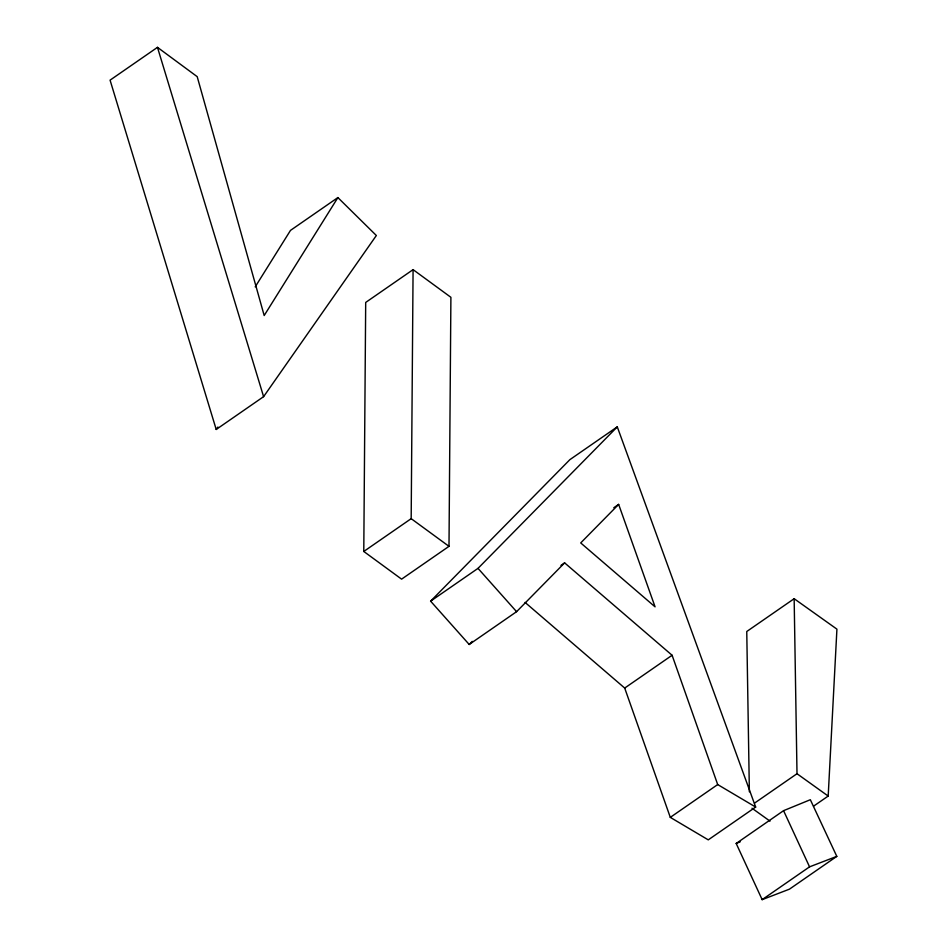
<?xml version="1.0" encoding="UTF-8"?>
<svg xmlns="http://www.w3.org/2000/svg" width="947" height="947" viewBox="0 0 947 947"><rect width="100%" height="100%" fill="white"/><g stroke="black" fill="none" stroke-linecap="round" stroke-linejoin="round"><path stroke-width="1.42" d="M363.778 551.462L365.696 302.436L413.081 269.635L450.902 297.311L448.996 546.336L401.599 579.15L363.778 551.462L411.176 518.66L413.081 269.635M813.603 806.146L828.187 796.06L836.923 629.151L794.154 598.705L746.757 631.507L749.373 791.822M255.216 286.858L290.492 230.393L337.89 197.58L376.35 235.507L263.597 396.663L216.212 429.465L110.077 80.152L157.474 47.35L197.201 76.66L264.189 315.529L337.89 197.58M216.212 429.465L217.905 427.038M755.659 807.057L717.696 784.566L672.098 655.265L564.625 562.861L516.588 611.679L469.203 644.481L430.613 601.167L569.881 459.65L617.278 426.848L755.659 807.057L708.261 839.859L670.298 817.368L624.7 688.067L525.064 602.41M430.613 601.167L478.01 568.366L617.278 426.848M469.203 644.481L472.269 641.368M618.651 504.384L580.712 542.927L655.064 606.838L618.651 504.384L613.786 507.746M560.979 565.395L564.625 562.861M624.7 688.067L672.098 655.265M670.298 817.368L717.696 784.566M754.475 803.163L797.007 773.723L794.154 598.705M736.186 843.469L783.571 810.668L810.336 799.718L836.805 856.372L789.419 889.174L762.157 899.65L736.186 843.469L740.199 841.836M762.157 899.65L809.555 866.848L836.805 856.372M797.007 773.723L828.187 796.06M752.013 808.241L770.006 821.132M411.176 518.66L448.996 546.336M478.01 568.366L516.588 611.679M783.571 810.668L809.555 866.848M157.474 47.35L263.597 396.663"/></g></svg>
